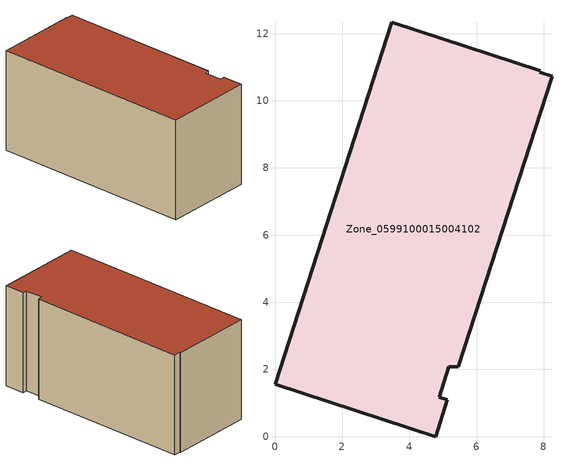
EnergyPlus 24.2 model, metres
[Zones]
Zone_0599100015004102
 floor ground (C_G): 8.25,10.73 5.45,2.08 5.17,2.08 4.89,1.17 5.13,1.09 4.78,0 0,1.56 3.48,12.33 7.9,10.89 7.88,10.84 z0.81
 wall outside (C_F): 0,1.56 4.78,0 5.13,1.09 4.89,1.17 5.17,2.08 5.45,2.08 8.25,10.73 7.88,10.84 7.9,10.89 3.48,12.33 0,1.56 z0.81:6.53
 roof outside (C_R): 5.45,2.08 8.25,10.73 7.88,10.84 7.9,10.89 3.48,12.33 0,1.56 4.78,0 5.13,1.09 4.89,1.17 5.17,2.08 z6.53
[BUILDING]
Pand.0599100015004102: North Axis=0; Terrain=City; Loads Convergence Tolerance Value=0.04; Temperature Convergence Tolerance Value=0.4; Solar Distribution=FullExterior; Maximum Number of Warmup Days=25; Minimum Number of Warmup Days=1
[Site:Location]
Rotterdam.The.Hague.AP_ZH_NLD Design_Conditions: Latitude=51.96; Longitude=4.45; Time Zone=1; Elevation=-4.5
[SITE:GROUNDTEMPERATURE:BUILDINGSURFACE]
18, 18, 18, 18, 18, 18, 18, 18, 18, 18, 18, 18
[MATERIAL] Thermal Absorptance=0.9; Solar Absorptance=0.7; Visible Absorptance=0.7
Name | Roughness | Thickness | Conductivity | Density | Specific Heat
G.TC.1965-1974 | MediumSmooth | 0.15 | 0.882353 | 540 | 1210
F.TC.1965-1974 | Rough | 0.3 | 0.697674 | 1920 | 840
R.TC.1965-1974 | MediumRough | 0.2 | 0.232558 | 1500 | 1000
[CONSTRUCTION]
C_G: G.TC.1965-1974
C_F: F.TC.1965-1974
C_R: R.TC.1965-1974
[ZONE]
Zone_0599100015004102: Type=1; Multiplier=1; Ceiling Height=Autocalculate; Volume=Autocalculate; Floor Area=autocalculate; Part of Total Floor Area=Yes
[ZONEINFILTRATION:DESIGNFLOWRATE]
Infil_Zone_0599100015004102: Zone or ZoneList or Space or SpaceList=Zone_0599100015004102; Schedule=AlwaysOn; Design Flow Rate Calculation Method=Flow/Area; Flow Rate per Floor Area=0.003; Constant Term Coefficient=1; Temperature Term Coefficient=0; Velocity Term Coefficient=0; Velocity Squared Term Coefficient=0
[HVACTEMPLATE:ZONE:IDEALLOADSAIRSYSTEM]
Zone_0599100015004102: Maximum Heating Supply Air Temperature=50; Minimum Cooling Supply Air Temperature=13; Maximum Heating Supply Air Humidity Ratio=0.0156; Minimum Cooling Supply Air Humidity Ratio=0.0077; Heating Limit=NoLimit; Cooling Limit=NoLimit; Dehumidification Control Type=ConstantSensibleHeatRatio; Cooling Sensible Heat Ratio=0.7; Dehumidification Setpoint=60; Humidification Control Type=None; Humidification Setpoint=30; Outdoor Air Method=None; Outdoor Air Flow Rate per Person=0.00944; Outdoor Air Flow Rate per Zone Floor Area=0; Outdoor Air Flow Rate per Zone=0; Demand Controlled Ventilation Type=None; Outdoor Air Economizer Type=NoEconomizer; Heat Recovery Type=None; Sensible Heat Recovery Effectiveness=0.7; Latent Heat Recovery Effectiveness=0.65
[ZONECONTROL:THERMOSTAT]
ThermostatControl_Zone_0599100015004102: Zone or ZoneList=Zone_0599100015004102; Control Type Schedule=DualSetpointControlType; Control 1=Thermostat_Zone_0599100015004102; Temperature Difference Between Cutout And Setpoint=0
[THERMOSTATSETPOINT:DUALSETPOINT]
Thermostat_Zone_0599100015004102: Heating Setpoint Temperature Schedule=HeatingSetpoint_Zone_0599100015004102; Cooling Setpoint Temperature Schedule=CoolingSetpoint_Zone_0599100015004102
[SCHEDULE:COMPACT]
HeatingSetpoint_Zone_0599100015004102: Through: 12/31, For: AllDays, Until: 24:00, 21
CoolingSetpoint_Zone_0599100015004102: Through: 12/31, For: AllDays, Until: 24:00, 24
DualSetpointControlType: Through: 12/31, For: AllDays, Until: 24:00, 4
AlwaysOn: Through: 12/31, For: AllDays, Until: 24:00, 1
